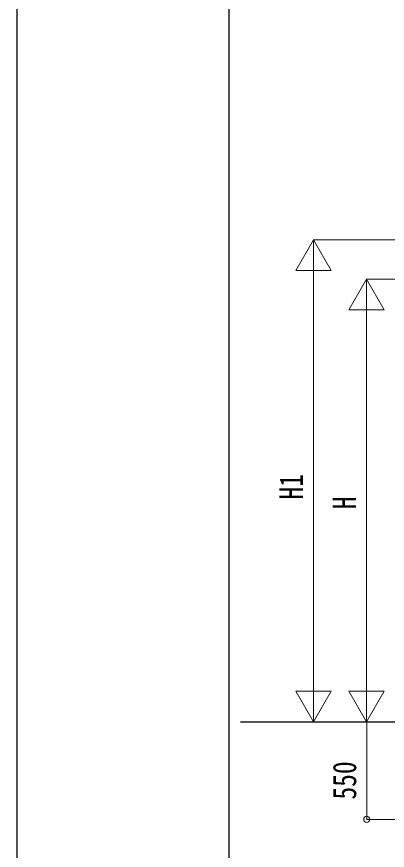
# Model space of a CAD drawing. Units: millimetres, scale not verified. Extents: x -16820 to 16820, y -11880 to 11880.
# Drawn here: x -16820 to -14727, y -7043 to -2335 of the extents above; entities that cross this region are included whole.
import ezdxf
from ezdxf.enums import TextEntityAlignment as Align

# ---------------------------------------------------------------- set-up
doc = ezdxf.new("R2010")
doc.units = ezdxf.units.MM
doc.header["$LTSCALE"] = 60
doc.layers.add('0-5_YKK_A1', color=4, linetype='Continuous')
doc.layers.add('0-7_YKK_ZWAK', color=7, linetype='Continuous')
doc.layers.add('0-6_YKK_D', color=6, linetype='Continuous', lineweight=18)
doc.styles.add('ＭＳ ゴシック', font='')
doc.styles.get('ＭＳ ゴシック').set_extended_font_data('MS Gothic')

msp = doc.modelspace()

# ---------------------------------------------------------------- linework, layer by layer
at = {"layer": '0-5_YKK_A1'}
msp.add_line((-15556.26, -6317.6), (-11339.97, -6317.6), dxfattribs=at)
at = {"layer": '0-6_YKK_D', "color": 1}
for p, q in [((-15144.28, -3594.6), (-15244.28, -3767.81)), ((-14337.38, -3594.6), (-15145.28, -3594.6)), ((-15144.28, -3594.6), (-15044.28, -3767.81)), ((-15144.28, -3594.6), (-15144.28, -3941.02)), ((-15244.28, -3767.81), (-15044.28, -3767.81)), ((-15144.28, -3794.6), (-15144.28, -6117.6)), ((-14844.28, -3817.6), (-14944.28, -3990.81)), ((-14337.38, -3817.6), (-14845.28, -3817.6)), ((-14844.28, -3817.6), (-14744.28, -3990.81)), ((-14844.28, -3817.6), (-14844.28, -4164.02)), ((-14944.28, -3990.81), (-14744.28, -3990.81)), ((-14844.28, -4017.6), (-14844.28, -6117.6)), ((-15144.28, -6317.6), (-15144.28, -5971.19)), ((-14844.28, -6317.6), (-14844.28, -5971.19)), ((-15144.28, -6317.6), (-15244.28, -6144.4)), ((-15044.28, -6144.4), (-15244.28, -6144.4)), ((-15144.28, -6317.6), (-15044.28, -6144.4)), ((-14844.28, -6317.6), (-14944.28, -6144.4)), ((-14744.28, -6144.4), (-14944.28, -6144.4)), ((-14844.28, -6317.6), (-14744.28, -6144.4)), ((-14337.38, -6317.6), (-15145.28, -6317.6)), ((-14337.38, -6317.6), (-14845.28, -6317.6))]:
    msp.add_line(p, q, dxfattribs=at)
at = {"layer": '0-6_YKK_D'}
for p, q in [((-14545.28, -6317.6), (-14844.28, -6317.6)), ((-14843.28, -6317.6), (-14843.28, -6867.6)), ((-14544.28, -6867.6), (-14844.28, -6867.6))]:
    msp.add_line(p, q, dxfattribs=at)
msp.add_circle((-14843.28, -6867.6), 17, dxfattribs=at)
at = {"layer": '0-7_YKK_ZWAK'}
msp.add_line((-15619.92, -10100), (-15619.92, 11100), dxfattribs=at)
msp.add_lwpolyline([(-16820, -11880), (16820, -11880), (16820, 11880), (-16820, 11880)], close=True, dxfattribs=at)

# ---------------------------------------------------------------- texts
at = {"layer": '0-6_YKK_D', "color": 1, "style": 'ＭＳ ゴシック', "width": 0.8}
for s, p in [('H1', (-15164.28, -5061.7)), ('H', (-14864.28, -5115.6))]:
    msp.add_text(s, height=132, rotation=90, dxfattribs=at).set_placement(p, align=Align.BOTTOM_LEFT)
at = {"layer": '0-6_YKK_D', "style": 'ＭＳ ゴシック', "width": 0.8}
msp.add_text('550', height=132, rotation=90, dxfattribs=at).set_placement((-14863.28, -6755.8), align=Align.BOTTOM_LEFT)

doc.saveas('drawing.dxf')
